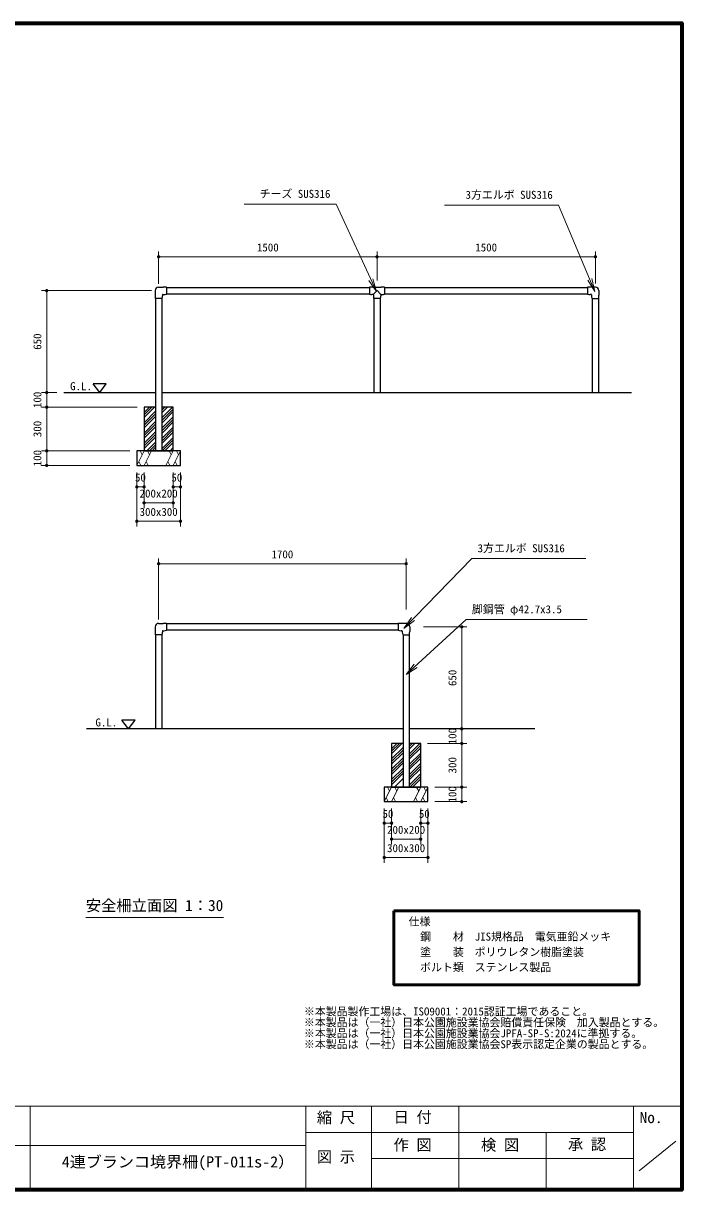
# Model space of a CAD drawing. Units: millimetres on the paper, enlarged 50 times, with parts at other scales. Extents: x 750 to 20250, y 750 to 14100.
# Drawn here: x 12712 to 20250, y 750 to 14100 of the extents above; entities that cross this region are included whole.
import ezdxf
from ezdxf.enums import TextEntityAlignment as Align

# ---------------------------------------------------------------- set-up
doc = ezdxf.new("R2010")
doc.units = ezdxf.units.MM
doc.header["$LTSCALE"] = 50
doc.layers.add('D-BGD-TXT', color=7, linetype='Continuous')
for name, color, linetype, lineweight in [('D-STR', 1, 'Continuous', 13), ('D-STR-DIM\u3000寸法線、寸法値', 7, 'Continuous', 13), ('D-STR-HTXT\u3000旗上げ', 7, 'Continuous', 13), ('D-STR-TXT\u3000文字列', 7, 'Continuous', 13), ('D-STR\u3000構造物外形線', 1, 'Continuous', 25), ('D-TTL', 7, 'Continuous', 70), ('D-TTL-FRAM', 7, 'Continuous', 13), ('D-TTL-FRAM\u3000タイトル枠、凡例図枠', 2, 'Continuous', 50), ('D-TTL-TXT', 7, 'Continuous', 13)]:
    doc.layers.add(name, color=color, linetype=linetype, lineweight=lineweight)
doc.styles.add('ＭＳ ゴシック', font='')
doc.styles.get('ＭＳ ゴシック').set_extended_font_data('MS Gothic')

# ---------------------------------------------------------------- blocks, each defined once
blk = doc.blocks.new('filled_dot')
at = {"color": 0, "linetype": 'Continuous', "lineweight": -2, "const_width": 1.25}
blk.add_lwpolyline([(-0.625, 0, 1), (0.625, 0, 1)], format="xyb", close=True, dxfattribs=at)
blk = doc.blocks.new('open_arrow')
at = {"color": 0, "linetype": 'Continuous', "lineweight": -2}
blk.add_lwpolyline([(7.5, 1.25), (0, 0), (7.5, -1.25)], dxfattribs=at)

msp = doc.modelspace()

# ---------------------------------------------------------------- linework, layer by layer
at = {"layer": 'D-STR'}
for p, q in [((14011.79, 9040.15), (14095.12, 9206.81)), ((14057.74, 9040.15), (14034.76, 9086.1)), ((14072.14, 9160.86), (14049.16, 9206.81)), ((14095.12, 9040.15), (14178.45, 9206.81)), ((14141.08, 9040.15), (14118.1, 9086.1)), ((14155.47, 9160.86), (14132.5, 9206.81)), ((14345.12, 9040.15), (14428.45, 9206.81)), ((14391.08, 9040.15), (14368.1, 9086.1)), ((14405.47, 9160.86), (14382.5, 9206.81)), ((14428.45, 9040.15), (14511.79, 9206.81)), ((14474.41, 9040.15), (14451.43, 9086.1)), ((14488.81, 9160.86), (14465.83, 9206.81)), ((16845.12, 5191.28), (16928.45, 5357.95)), ((16905.47, 5311.99), (16882.5, 5357.95)), ((16928.45, 5191.28), (17011.79, 5357.95)), ((16988.81, 5311.99), (16965.83, 5357.95)), ((17178.45, 5191.28), (17261.79, 5357.95)), ((17238.81, 5311.99), (17215.83, 5357.95)), ((17261.79, 5191.28), (17345.12, 5357.95)), ((17322.14, 5311.99), (17299.16, 5357.95)), ((16891.08, 5191.28), (16868.1, 5237.24)), ((16974.41, 5191.28), (16951.43, 5237.24)), ((17224.41, 5191.28), (17201.43, 5237.24)), ((17307.74, 5191.28), (17284.76, 5237.24))]:
    msp.add_line(p, q, dxfattribs=at)
at = {"layer": 'D-STR-DIM\u3000寸法線、寸法値'}
for p, q in [((14261.79, 11120.15), (14261.79, 11488.03)), ((16761.79, 11155.73), (16761.79, 11488.03)), ((16761.79, 11155.73), (16761.79, 11488.03)), ((19261.79, 11123.95), (19261.79, 11488.03)), ((14261.79, 11428.03), (16761.79, 11428.03)), ((16761.79, 11428.03), (19261.79, 11428.03)), ((14181.79, 11040.15), (12920.11, 11040.15)), ((12980.11, 11040.15), (12980.11, 9873.48)), ((13096.17, 9873.48), (12920.11, 9873.48)), ((13096.17, 9873.48), (12920.11, 9873.48)), ((12980.11, 9873.48), (12980.11, 9706.81)), ((14015.12, 9706.81), (12920.11, 9706.81)), ((14015.12, 9706.81), (12920.11, 9706.81)), ((12980.11, 9706.81), (12980.11, 9206.81)), ((13931.79, 9206.81), (12920.11, 9206.81)), ((13931.79, 9206.81), (12920.11, 9206.81)), ((12980.11, 9206.81), (12980.11, 9040.15)), ((13931.79, 9040.15), (12920.11, 9040.15)), ((14011.79, 8960.15), (14011.79, 8733.96)), ((14095.12, 8960.15), (14095.12, 8551.22)), ((14095.12, 8960.15), (14095.12, 8733.96)), ((14428.45, 8960.15), (14428.45, 8733.96)), ((14428.45, 8960.15), (14428.45, 8551.22)), ((14511.79, 8960.15), (14511.79, 8733.96)), ((14011.79, 8876.81), (14011.79, 8341.03)), ((14511.79, 8876.81), (14511.79, 8341.03)), ((14011.79, 8793.96), (14095.12, 8793.96)), ((14428.45, 8793.96), (14511.79, 8793.96)), ((14095.12, 8611.22), (14428.45, 8611.22)), ((14011.79, 8401.03), (14511.79, 8401.03)), ((14261.79, 7275.08), (14261.79, 7974.97)), ((14261.79, 7914.97), (17095.12, 7914.97)), ((17095.12, 7390.2), (17095.12, 7974.97)), ((17292.86, 7191.28), (17791.71, 7191.28)), ((17731.71, 7191.28), (17731.71, 6024.61)), ((17328.44, 6024.61), (17791.71, 6024.61)), ((17328.44, 6024.61), (17791.71, 6024.61)), ((17731.71, 6024.61), (17731.71, 5857.95)), ((17341.79, 5857.95), (17791.71, 5857.95)), ((17341.79, 5857.95), (17791.71, 5857.95)), ((17731.71, 5857.95), (17731.71, 5357.95)), ((17425.12, 5357.95), (17791.71, 5357.95)), ((17695.35, 5357.95), (17791.71, 5357.95)), ((17731.71, 5357.95), (17731.71, 5191.28)), ((16845.12, 5111.28), (16845.12, 4885.09)), ((16928.45, 5111.28), (16928.45, 4702.35)), ((16928.45, 5111.28), (16928.45, 4885.09)), ((17261.79, 5111.28), (17261.79, 4885.09)), ((17261.79, 5111.28), (17261.79, 4702.35)), ((17345.12, 5111.28), (17345.12, 4885.09)), ((17425.12, 5191.28), (17791.71, 5191.28)), ((16845.12, 5027.95), (16845.12, 4492.16)), ((16845.12, 4945.09), (16928.45, 4945.09)), ((17261.79, 4945.09), (17345.12, 4945.09)), ((17345.12, 5027.95), (17345.12, 4492.16)), ((16928.45, 4762.35), (17261.79, 4762.35)), ((16845.12, 4552.16), (17345.12, 4552.16))]:
    msp.add_line(p, q, dxfattribs=at)
at = {"layer": 'D-STR-HTXT\u3000旗上げ'}
for points in [[(16755.49, 11030.52), (16293.08, 12030.62), (16273.08, 12030.62), (15241.71, 12030.62), (15757.39, 12030.62)], [(19254.97, 11030.52), (18838.56, 12019.46), (18818.56, 12019.46), (17534.56, 12019.46), (18176.56, 12019.46)], [(17070.34, 7172.85), (17848.84, 7974.04), (17868.84, 7974.04), (19152.84, 7974.04), (18510.84, 7974.04)], [(17095, 6645.31), (17783.72, 7275.27), (17803.72, 7275.27), (19167.72, 7275.27), (18485.72, 7275.27)]]:
    msp.add_lwpolyline(points, dxfattribs=at)
at = {"layer": 'D-STR-TXT\u3000文字列'}
msp.add_line((13427.72, 3865.39), (15002.72, 3865.39), dxfattribs=at)
at = {"layer": 'D-STR\u3000構造物外形線'}
for p, q in [((14261.79, 11080.98), (14314.8, 11080.98)), ((16713.77, 11080.98), (16809.8, 11080.98)), ((19261.79, 11080.98), (19208.77, 11080.98)), ((14220.95, 11040.15), (14220.95, 10987.13)), ((14223.45, 10948.48), (14224.19, 10948.48)), ((14299.39, 10948.48), (14224.19, 10948.48)), ((14226.2, 10948.48), (14226.2, 9206.81)), ((14297.37, 10948.48), (14297.37, 9206.81)), ((14300.12, 10948.48), (14299.39, 10948.48)), ((14305.95, 10990.98), (14305.95, 10981.81)), ((14310.95, 10995.98), (14320.12, 10995.98)), ((14353.45, 11078.48), (14353.45, 11077.75)), ((14353.45, 11077.75), (14353.45, 11002.55)), ((14353.45, 11075.73), (16675.12, 11075.73)), ((14353.45, 11004.56), (16675.12, 11004.56)), ((14353.45, 11001.81), (14353.45, 11002.55)), ((16675.12, 11077.75), (16675.12, 11002.55)), ((16675.12, 11001.81), (16675.12, 11002.55)), ((16716.81, 10995.98), (16703.45, 10995.98)), ((16720.95, 10999.31), (16761.79, 11040.15)), ((16720.95, 10990.98), (16720.95, 10987.13)), ((16799.39, 10948.48), (16724.19, 10948.48)), ((16726.2, 10948.48), (16726.2, 9873.48)), ((16802.62, 10999.31), (16761.79, 11040.15)), ((16797.37, 10948.48), (16797.37, 9873.48)), ((16805.95, 10990.98), (16805.95, 10981.81)), ((16810.95, 10995.98), (16820.12, 10995.98)), ((16848.45, 11077.75), (16848.45, 11002.55)), ((16848.45, 11075.73), (19170.12, 11075.73)), ((16848.45, 11004.56), (19170.12, 11004.56)), ((19170.12, 11078.48), (19170.12, 11077.75)), ((19170.12, 11077.75), (19170.12, 11002.55)), ((19170.12, 11001.81), (19170.12, 11002.55)), ((19212.62, 10995.98), (19203.45, 10995.98)), ((19217.62, 10990.98), (19217.62, 10981.81)), ((19223.45, 10948.48), (19224.19, 10948.48)), ((19224.19, 10948.48), (19299.39, 10948.48)), ((19226.2, 10948.48), (19226.2, 9873.48)), ((19297.37, 10948.48), (19297.37, 9873.48)), ((19300.12, 10948.48), (19299.39, 10948.48)), ((19302.62, 11040.15), (19302.62, 10987.13)), ((13662.59, 9973.48), (13512.59, 9973.48)), ((13587.59, 9873.48), (13512.59, 9973.48)), ((13587.59, 9873.48), (13662.59, 9973.48)), ((13176.17, 9873.48), (14226.2, 9873.48)), ((14297.37, 9873.48), (19675.37, 9873.48)), ((14095.12, 9646.43), (14155.5, 9706.81)), ((14095.12, 9616.97), (14184.97, 9706.81)), ((14095.12, 9587.5), (14214.43, 9706.81)), ((14095.12, 9528.58), (14226.2, 9659.66)), ((14095.12, 9499.11), (14226.2, 9630.2)), ((14297.37, 9671.9), (14332.28, 9706.81)), ((14297.37, 9642.44), (14361.74, 9706.81)), ((14297.37, 9583.51), (14420.67, 9706.81)), ((14297.37, 9554.05), (14428.45, 9685.13)), ((14297.37, 9524.59), (14428.45, 9655.67)), ((14095.12, 9469.65), (14226.2, 9600.73)), ((14095.12, 9410.73), (14226.2, 9541.81)), ((14095.12, 9381.26), (14226.2, 9512.35)), ((14095.12, 9351.8), (14226.2, 9482.88)), ((14297.37, 9465.66), (14428.45, 9596.75)), ((14297.37, 9436.2), (14428.45, 9567.28)), ((14297.37, 9406.74), (14428.45, 9537.82)), ((14297.37, 9347.81), (14428.45, 9478.89)), ((14095.12, 9292.87), (14226.2, 9423.96)), ((14095.12, 9263.41), (14226.2, 9394.5)), ((14095.12, 9233.95), (14226.2, 9365.03)), ((14297.37, 9318.35), (14428.45, 9449.43)), ((14297.37, 9288.89), (14428.45, 9419.97)), ((14297.37, 9229.96), (14428.45, 9361.04)), ((14126.91, 9206.81), (14226.2, 9306.11)), ((14156.37, 9206.81), (14226.2, 9276.64)), ((14185.83, 9206.81), (14226.2, 9247.18)), ((14303.69, 9206.81), (14428.45, 9331.58)), ((14333.15, 9206.81), (14428.45, 9302.12)), ((14392.07, 9206.81), (14428.45, 9243.19)), ((14261.79, 7232.11), (14314.8, 7232.11)), ((14353.45, 7229.61), (14353.45, 7228.88)), ((14353.45, 7228.88), (14353.45, 7153.68)), ((17003.45, 7226.86), (14353.45, 7226.86)), ((17003.45, 7229.61), (17003.45, 7228.88)), ((17003.45, 7228.88), (17003.45, 7153.68)), ((17095.12, 7232.11), (17042.1, 7232.11)), ((14220.95, 7191.28), (14220.95, 7138.26)), ((14223.45, 7099.61), (14224.19, 7099.61)), ((14299.39, 7099.61), (14224.19, 7099.61)), ((14226.2, 7099.61), (14226.2, 6024.61)), ((14297.37, 7099.61), (14297.37, 6024.61)), ((14300.12, 7099.61), (14299.39, 7099.61)), ((14305.95, 7142.11), (14305.95, 7132.95)), ((14310.95, 7147.11), (14320.12, 7147.11)), ((17003.45, 7155.7), (14353.45, 7155.7)), ((14353.45, 7152.95), (14353.45, 7153.68)), ((17003.45, 7152.95), (17003.45, 7153.68)), ((17045.95, 7147.11), (17036.79, 7147.11)), ((17050.95, 7142.11), (17050.95, 7132.95)), ((17056.79, 7099.61), (17057.52, 7099.61)), ((17057.52, 7099.61), (17132.72, 7099.61)), ((17059.54, 7099.61), (17059.54, 5357.95)), ((17059.54, 7099.61), (17059.54, 6024.61)), ((17130.7, 7099.61), (17130.7, 5357.95)), ((17133.45, 7099.61), (17132.72, 7099.61)), ((17135.95, 7191.28), (17135.95, 7138.26)), ((17059.54, 6024.61), (13434.75, 6024.61)), ((13991.86, 6124.61), (13841.86, 6124.61)), ((13916.86, 6024.61), (13841.86, 6124.61)), ((13916.86, 6024.61), (13991.86, 6124.61)), ((18569.05, 6024.61), (17130.7, 6024.61)), ((16928.45, 5797.56), (16988.84, 5857.95)), ((16928.45, 5768.1), (17018.3, 5857.95)), ((16928.45, 5738.63), (17047.76, 5857.95)), ((16928.45, 5679.71), (17059.54, 5810.79)), ((16928.45, 5650.25), (17059.54, 5781.33)), ((16928.45, 5620.78), (17059.54, 5751.87)), ((17130.7, 5823.03), (17165.61, 5857.95)), ((17130.7, 5793.57), (17195.08, 5857.95)), ((17130.7, 5734.65), (17254, 5857.95)), ((17130.7, 5705.18), (17261.79, 5836.27)), ((17130.7, 5675.72), (17261.79, 5806.8)), ((17130.7, 5616.79), (17261.79, 5747.88)), ((16928.45, 5561.86), (17059.54, 5692.94)), ((16928.45, 5532.4), (17059.54, 5663.48)), ((16928.45, 5502.93), (17059.54, 5634.02)), ((17130.7, 5587.33), (17261.79, 5718.41)), ((17130.7, 5557.87), (17261.79, 5688.95)), ((17130.7, 5498.94), (17261.79, 5630.03)), ((16928.45, 5444.01), (17059.54, 5575.09)), ((16928.45, 5414.54), (17059.54, 5545.63)), ((16928.45, 5385.08), (17059.54, 5516.16)), ((17130.7, 5469.48), (17261.79, 5600.56)), ((17130.7, 5440.02), (17261.79, 5571.1)), ((17130.7, 5381.09), (17261.79, 5512.18)), ((17137.02, 5357.95), (17261.79, 5482.71)), ((16960.24, 5357.95), (17059.54, 5457.24)), ((17166.48, 5357.95), (17261.79, 5453.25))]:
    msp.add_line(p, q, dxfattribs=at)
for points in [[(14226.2, 9706.81), (14095.12, 9706.81), (14095.12, 9206.81), (14428.45, 9206.81), (14428.45, 9706.81), (14297.37, 9706.81)], [(17059.54, 5857.95), (16928.45, 5857.95), (16928.45, 5357.95), (17261.79, 5357.95), (17261.79, 5857.95), (17130.7, 5857.95)]]:
    msp.add_lwpolyline(points, dxfattribs=at)
for points in [[(14011.79, 9040.15), (14511.79, 9040.15), (14511.79, 9206.81), (14011.79, 9206.81)], [(16845.12, 5191.28), (17345.12, 5191.28), (17345.12, 5357.95), (16845.12, 5357.95)]]:
    msp.add_lwpolyline(points, close=True, dxfattribs=at)
for centre, radius, start, end in [((14261.79, 11040.15), 40.83, 90, 180), ((14314.8, 10780.98), 300, 82.73818, 90), ((16713.77, 10780.98), 300, 90, 97.26182), ((16809.8, 10780.98), 300, 82.73818, 90), ((19208.77, 10780.98), 300, 90, 97.26182), ((19261.79, 11040.15), 40.83, 0, 90), ((14520.95, 10987.13), 300, 180, 187.26182), ((14520.95, 10987.13), 300, 187.26182, 187.402), ((14224.19, 10949.31), 0.833, 187.26182, 270), ((14299.39, 10949.31), 0.833, 270, 352.73818), ((14002.62, 10987.13), 300, 352.598, 352.73818), ((14210.13, 10981.81), 95.82, 339.99196, 0), ((14310.95, 10990.98), 5, 90, 180), ((14320.12, 11091.8), 95.82, 270, 290.00804), ((14314.8, 10780.98), 300, 82.598, 82.73818), ((14314.8, 11299.31), 300, 277.26182, 277.402), ((14352.62, 11077.75), 0.833, 0, 82.73818), ((14352.62, 11002.55), 0.833, 277.26182, 0), ((16675.95, 11077.75), 0.833, 97.26182, 180), ((16675.95, 11002.55), 0.833, 180, 262.73818), ((16713.77, 11299.31), 300, 262.598, 262.73818), ((16703.45, 11065.64), 69.66, 246.4482, 270), ((16715.95, 10990.98), 5, 0, 90), ((17020.95, 10987.13), 300, 180, 187.26182), ((16724.19, 10949.31), 0.833, 187.26182, 270), ((16799.39, 10949.31), 0.833, 270, 352.73818), ((16710.13, 10981.81), 95.82, 339.99196, 0), ((16810.95, 10990.98), 5, 90, 180), ((16820.12, 11065.64), 69.66, 270, 293.5518), ((16847.62, 11077.75), 0.833, 0, 82.73818), ((16847.62, 11002.55), 0.833, 293.5518, 0), ((19170.95, 11077.75), 0.833, 97.26182, 180), ((19208.77, 10780.98), 300, 97.26182, 97.402), ((19170.95, 11002.55), 0.833, 180, 262.73818), ((19208.77, 11299.31), 300, 262.598, 262.73818), ((19203.45, 11091.8), 95.82, 249.99196, 270), ((19212.62, 10990.98), 5, 0, 90), ((19313.44, 10981.81), 95.82, 180, 200.00804), ((19520.95, 10987.13), 300, 187.26182, 187.402), ((19224.19, 10949.31), 0.833, 187.26182, 270), ((19299.39, 10949.31), 0.833, 270, 352.73818), ((19002.62, 10987.13), 300, 352.598, 352.73818), ((19002.62, 10987.13), 300, 352.73818, 0), ((14261.79, 7191.28), 40.83, 90, 180), ((14314.8, 6932.11), 300, 82.73818, 90), ((14314.8, 6932.11), 300, 82.598, 82.73818), ((14352.62, 7228.88), 0.833, 0, 82.73818), ((17042.1, 6932.11), 300, 97.26182, 97.402), ((17004.29, 7228.88), 0.833, 97.26182, 180), ((17042.1, 6932.11), 300, 90, 97.26182), ((17095.12, 7191.28), 40.83, 0, 90), ((14520.95, 7138.26), 300, 180, 187.26182), ((14520.95, 7138.26), 300, 187.26182, 187.402), ((14224.19, 7100.45), 0.833, 187.26182, 270), ((14299.39, 7100.45), 0.833, 270, 352.73818), ((14002.62, 7138.26), 300, 352.598, 352.73818), ((14210.13, 7132.95), 95.82, 339.99196, 0), ((14310.95, 7142.11), 5, 90, 180), ((14320.12, 7242.93), 95.82, 270, 290.00804), ((14314.8, 7450.45), 300, 277.26182, 277.402), ((14352.62, 7153.68), 0.833, 277.26182, 0), ((17042.1, 7450.45), 300, 262.598, 262.73818), ((17004.29, 7153.68), 0.833, 180, 262.73818), ((17036.79, 7242.93), 95.82, 249.99196, 270), ((17045.95, 7142.11), 5, 0, 90), ((17146.77, 7132.95), 95.82, 180, 200.00804), ((17057.52, 7100.45), 0.833, 187.26182, 270), ((17354.29, 7138.26), 300, 187.26182, 187.402), ((17132.72, 7100.45), 0.833, 270, 352.73818), ((16835.95, 7138.26), 300, 352.598, 352.73818), ((16835.95, 7138.26), 300, 352.73818, 0)]:
    msp.add_arc(centre, radius, start, end, dxfattribs=at)
at = {"layer": 'D-TTL'}
msp.add_lwpolyline([(750, 750), (750, 14100), (20250, 14100), (20250, 750)], close=True, dxfattribs=at)
at = {"layer": 'D-TTL-FRAM'}
for p, q in [((750, 1706.1), (20250, 1706.1)), ((15948.06, 1706.1), (15948.06, 750)), ((16698.06, 1706.1), (16698.06, 750)), ((17698.06, 750), (17698.06, 1706.1)), ((19698.06, 1706.1), (19698.06, 750)), ((16698.06, 1406.1), (15948.06, 1406.1)), ((16698.06, 1406.1), (19698.06, 1406.1)), ((18698.06, 1406.1), (18698.06, 750)), ((15948.06, 1256.1), (11698.06, 1256.1)), ((19763.32, 967.35), (20183.32, 1303.35)), ((19698.06, 1106.1), (16698.06, 1106.1))]:
    msp.add_line(p, q, dxfattribs=at)
at = {"layer": 'D-TTL-FRAM\u3000タイトル枠、凡例図枠'}
msp.add_lwpolyline([(16955.42, 3942.9), (19761.65, 3942.9), (19761.65, 3095.34), (16955.42, 3095.34)], close=True, dxfattribs=at)
at = {"layer": 'D-TTL-TXT'}
msp.add_line((12789.89, 750), (12789.89, 1706.1), dxfattribs=at)

# ---------------------------------------------------------------- block references
at = {"layer": 'D-STR-DIM\u3000寸法線、寸法値', "xscale": 15, "yscale": 15}
for p in [(14261.79, 11428.03), (16761.79, 11428.03), (14011.79, 8793.96), (14428.45, 8793.96), (14095.12, 8611.22), (14011.79, 8401.03), (14261.79, 7914.97), (16845.12, 4945.09), (17261.79, 4945.09), (16928.45, 4762.35), (16845.12, 4552.16)]:
    msp.add_blockref('filled_dot', p, dxfattribs=at)
for p, rotation in [((16761.79, 11428.03), 180), ((19261.79, 11428.03), 180), ((12980.11, 11040.15), 270), ((12980.11, 9873.48), 270), ((12980.11, 9873.48), 90), ((12980.11, 9706.81), 90), ((12980.11, 9706.81), 270), ((12980.11, 9206.81), 270), ((12980.11, 9206.81), 90), ((12980.11, 9040.15), 90), ((14095.12, 8793.96), 180), ((14511.79, 8793.96), 180), ((14428.45, 8611.22), 180), ((14511.79, 8401.03), 180), ((17095.12, 7914.97), 180), ((17731.71, 7191.28), 270), ((17731.71, 6024.61), 270), ((17731.71, 6024.61), 90), ((17731.71, 5857.95), 90), ((17731.71, 5857.95), 270), ((17731.71, 5357.95), 270), ((17731.71, 5357.95), 90), ((17731.71, 5191.28), 90), ((16928.45, 4945.09), 180), ((17345.12, 4945.09), 180), ((17261.79, 4762.35), 180), ((17345.12, 4552.16), 180)]:
    msp.add_blockref('filled_dot', p, dxfattribs=dict(at, rotation=rotation))
at = {"layer": 'D-STR-HTXT\u3000旗上げ', "xscale": 20, "yscale": 20}
for p, rotation in [((16755.49, 11030.52), 114.8), ((19254.97, 11030.52), 112.8), ((17070.34, 7172.85), 45.8), ((17095, 6645.31), 42.4)]:
    msp.add_blockref('open_arrow', p, dxfattribs=dict(at, rotation=rotation))

# ---------------------------------------------------------------- texts
at = {"layer": 'D-BGD-TXT', "style": 'ＭＳ ゴシック', "width": 1.05}
msp.add_text('4連ブランコ境界柵(PT-011s-2）', height=128.3, dxfattribs=at).set_placement((13152.31, 965.45), align=Align.BOTTOM_LEFT)
at = {"layer": 'D-STR-DIM\u3000寸法線、寸法値', "style": 'ＭＳ ゴシック'}
for s, p in [('1500', (15511.79, 11534.92)), ('1500', (18011.79, 11534.92)), ('50', (14053.45, 8900.85)), ('50', (14470.12, 8900.85)), ('200x200', (14261.79, 8718.11)), ('300x300', (14261.79, 8507.92)), ('1700', (15678.45, 8021.86)), ('50', (16886.79, 5051.98)), ('50', (17303.45, 5051.98)), ('200x200', (17095.12, 4869.24)), ('300x300', (17095.12, 4659.05))]:
    msp.add_text(s, height=91.64, dxfattribs=at).set_placement(p, align=Align.MIDDLE_CENTER)
for s, p in [('650', (12873.23, 10456.81)), ('100', (12873.23, 9790.15)), ('300', (12873.23, 9456.81)), ('100', (12873.23, 9123.48)), ('650', (17624.82, 6607.95)), ('100', (17624.82, 5941.28)), ('300', (17624.82, 5607.95)), ('100', (17624.82, 5274.61))]:
    msp.add_text(s, height=91.64, rotation=90, dxfattribs=at).set_placement(p, align=Align.MIDDLE_CENTER)
at = {"layer": 'D-STR-HTXT\u3000旗上げ', "style": 'ＭＳ ゴシック'}
for s, p in [('チーズ SUS316', (16228.69, 12075.01)), ('3方エルボ SUS316', (18774.17, 12063.85))]:
    msp.add_text(s, height=91.64, dxfattribs=at).set_placement(p, align=Align.BOTTOM_RIGHT)
for s, p in [('G.L.', (13248.77, 9873.48)), ('3方エルボ SUS316', (17913.22, 8018.43)), ('脚鋼管 φ42.7x3.5', (17848.11, 7319.66)), ('G.L.', (13538.12, 6024.61))]:
    msp.add_text(s, height=91.64, dxfattribs=at).set_placement(p, align=Align.BOTTOM_LEFT)
at = {"layer": 'D-STR-TXT\u3000文字列', "style": 'ＭＳ ゴシック'}
for s, height, p in [('安全柵立面図 1：30', 128.3, (13427.72, 3900.39)), ('仕様', 91.64, (17123.62, 3745.42)), ('\u3000鋼\u3000\u3000材\u3000JIS規格品\u3000電気亜鉛メッキ', 91.64, (17130.6, 3573.3)), ('\u3000塗\u3000\u3000装\u3000ポリウレタン樹脂塗装', 91.64, (17130.6, 3397.24)), ('\u3000ボルト類\u3000ステンレス製品', 91.64, (17130.6, 3221.94)), ('※本製品製作工場は、ISO9001：2015認証工場であること。', 91.64, (15924.77, 2716.36)), ('※本製品は（一社）日本公園施設業協会賠償責任保険\u3000加入製品とする。\u3000', 91.64, (15924.77, 2591.36)), ('※本製品は（一社）日本公園施設業協会JPFA-SP-S:2024に準拠する。', 91.64, (15924.77, 2466.36)), ('※本製品は（一社）日本公園施設業協会SP表示認定企業の製品とする。', 91.64, (15924.77, 2341.36))]:
    msp.add_text(s, height=height, dxfattribs=at).set_placement(p, align=Align.BOTTOM_LEFT)
at = {"layer": 'D-TTL-TXT', "style": 'ＭＳ ゴシック'}
for s, p in [('縮 尺', (16072.83, 1473.28)), ('日 付', (16951.54, 1478.32)), ('No.', (19769.09, 1473.28)), ('作 図', (16951.54, 1159.45)), ('検 図', (17952.26, 1159.45)), ('承 認', (18947.83, 1166.95)), ('図 示', (16072.83, 1024.36))]:
    msp.add_text(s, height=128.3, dxfattribs=at).set_placement(p, align=Align.BOTTOM_LEFT)

doc.saveas('drawing.dxf')
